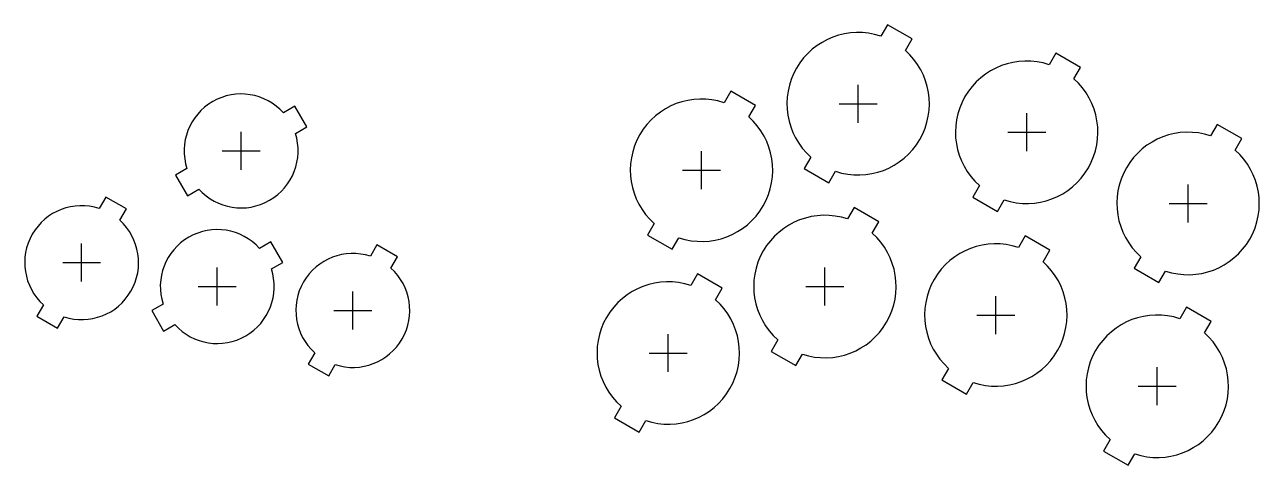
# Model space of a CAD drawing. Header units: millimetres. Extents: x -41 to 220, y -38 to 55.
import ezdxf

# ---------------------------------------------------------------- set-up
doc = ezdxf.new("R2010")
doc.units = ezdxf.units.MM
for name, color, linetype in [('BUTTONS_24', 1, 'Continuous'), ('BUTTONS_30', 5, 'Continuous'), ('REFERENCE', 8, 'Continuous')]:
    doc.layers.add(name, color=color, linetype=linetype)

msp = doc.modelspace()

# ---------------------------------------------------------------- linework, layer by layer
at = {"layer": 'BUTTONS_24'}
for points in [[(13.95, 36.59, 0.809427), (-6.38, 24.86), (-8.77, 23.47), (-6.27, 19.14), (-3.88, 20.53, 0.809427), (16.45, 32.26), (18.84, 33.64), (16.34, 37.97)], [(-24.86, 16.45, 0.809427), (-36.59, -3.88), (-37.97, -6.27), (-33.64, -8.77), (-32.26, -6.38, 0.809427), (-20.53, 13.95), (-19.14, 16.34), (-23.47, 18.84)], [(8.91, 8.03, 0.809427), (-11.41, -3.7), (-13.81, -5.08), (-11.31, -9.42), (-8.91, -8.03, 0.809427), (11.41, 3.7), (13.81, 5.08), (11.31, 9.42)], [(32.26, 6.38, 0.809427), (20.53, -13.95), (19.14, -16.34), (23.47, -18.84), (24.86, -16.45, 0.809427), (36.59, 3.88), (37.97, 6.27), (33.64, 8.77)]]:
    msp.add_lwpolyline(points, format="xyb", close=True, dxfattribs=at)
at = {"layer": 'BUTTONS_30'}
for points in [[(139.75, 52.73, 0.816497), (125.05, 27.27), (123.65, 24.84), (128.85, 21.84), (130.25, 24.27, 0.816497), (144.95, 49.73), (146.35, 52.16), (141.15, 55.16)], [(175.25, 46.73, 0.816497), (160.55, 21.27), (159.15, 18.84), (164.35, 15.84), (165.75, 18.27, 0.816497), (180.45, 43.73), (181.85, 46.16), (176.65, 49.16)], [(106.75, 38.73, 0.816497), (92.05, 13.27), (90.65, 10.84), (95.85, 7.84), (97.25, 10.27, 0.816497), (111.95, 35.73), (113.35, 38.16), (108.15, 41.16)], [(209.25, 31.73, 0.816497), (194.55, 6.27), (193.15, 3.84), (198.35, 0.84), (199.75, 3.27, 0.816497), (214.45, 28.73), (215.85, 31.16), (210.65, 34.16)], [(132.75, 14.23, 0.816497), (118.05, -11.23), (116.65, -13.66), (121.85, -16.66), (123.25, -14.23, 0.816497), (137.95, 11.23), (139.35, 13.66), (134.15, 16.66)], [(168.75, 8.23, 0.816497), (154.05, -17.23), (152.65, -19.66), (157.85, -22.66), (159.25, -20.23, 0.816497), (173.95, 5.23), (175.35, 7.66), (170.15, 10.66)], [(99.75, 0.23, 0.816497), (85.05, -25.23), (83.65, -27.66), (88.85, -30.66), (90.25, -28.23, 0.816497), (104.95, -2.77), (106.35, -0.34), (101.15, 2.66)], [(202.75, -6.77, 0.816497), (188.05, -32.23), (186.65, -34.66), (191.85, -37.66), (193.25, -35.23, 0.816497), (207.95, -9.77), (209.35, -7.34), (204.15, -4.34)]]:
    msp.add_lwpolyline(points, format="xyb", close=True, dxfattribs=at)
at = {"layer": 'REFERENCE'}
for p, q in [((135, 34.5), (135, 42.5)), ((131, 38.5), (139, 38.5)), ((170.5, 28.5), (170.5, 36.5)), ((5.04, 24.56), (5.04, 32.56)), ((166.5, 32.5), (174.5, 32.5)), ((1.04, 28.56), (9.04, 28.56)), ((102, 20.5), (102, 28.5)), ((98, 24.5), (106, 24.5)), ((204.5, 13.5), (204.5, 21.5)), ((200.5, 17.5), (208.5, 17.5)), ((-28.56, 1.04), (-28.56, 9.04)), ((-32.56, 5.04), (-24.56, 5.04)), ((0, -4), (0, 4)), ((128, -4), (128, 4)), ((-4, 0), (4, 0)), ((124, 0), (132, 0)), ((28.56, -9.04), (28.56, -1.04)), ((164, -10), (164, -2)), ((24.56, -5.04), (32.56, -5.04)), ((160, -6), (168, -6)), ((95, -18), (95, -10)), ((91, -14), (99, -14)), ((198, -25), (198, -17)), ((194, -21), (202, -21))]:
    msp.add_line(p, q, dxfattribs=at)

doc.saveas('drawing.dxf')
